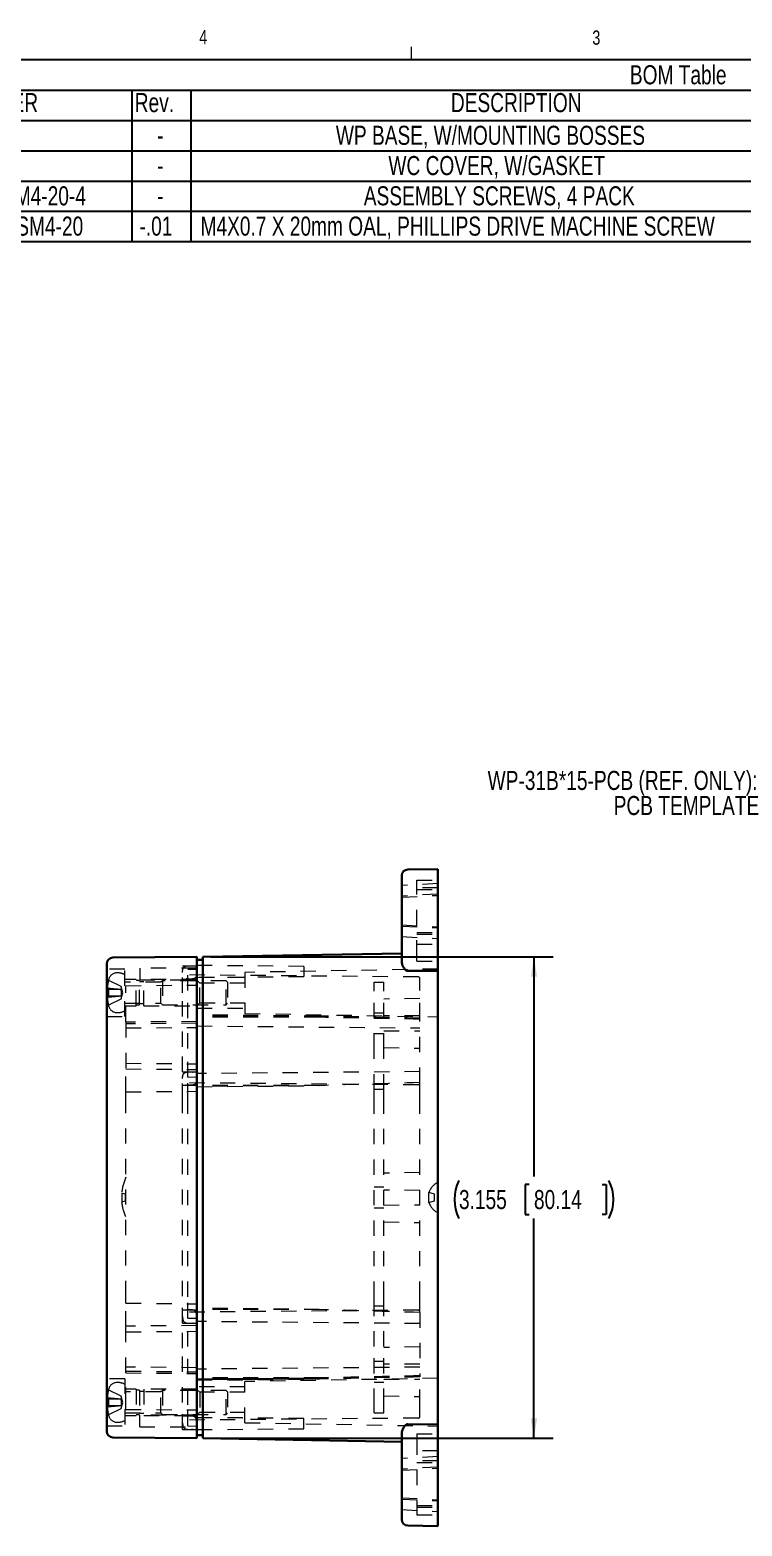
# Model space of a CAD drawing. Header units: inches. Extents: x 0.3 to 21.8, y 0.2 to 16.9.
# Drawn here: x 11.15 to 15.82, y 7.05 to 16.86 of the extents above; entities that cross this region are included whole.
import ezdxf

# ---------------------------------------------------------------- set-up
doc = ezdxf.new("R2010")
doc.units = ezdxf.units.IN
doc.header["$MEASUREMENT"] = 0
doc.linetypes.add('HIDDEN', pattern=[0.075, 0.05, -0.025])
doc.layers.add('SLD-0', color=7, linetype='Continuous')
doc.styles.add('SLDTEXTSTYLE1', font='TXT', dxfattribs={"width": 0.75})
doc.dimstyles.new('SLDDIMSTYLE1', dxfattribs={"dimtxt": 0.125, "dimasz": 0.13, "dimexe": 0, "dimexo": 0.0625, "dimgap": 0.03125, "dimtad": 0, "dimtih": 1, "dimtoh": 1, "dimdec": 3, "dimrnd": 1e-09, "dimzin": 12, "dimdsep": 46, "dimtxsty": 'SLDTEXTSTYLE1', "dimsah": 1, "dimcen": 0.09, "dimadec": 0, "dimazin": 3, "dimtfac": 1, "dimtdec": 3, "dimtofl": 0, "dimtmove": 0, "dimatfit": 3, "dimfxl": 0, "dimfrac": 2, "dimtolj": 1, "dimtzin": 12, "dimarcsym": 0})

# ---------------------------------------------------------------- blocks, each defined once
blk = doc.blocks.new('SW_TABLEANNOTATION_0')
at = {"layer": 'SLD-0', "color": 0}
for p, q in [((12.0056, 0), (0, 0)), ((0, -0.1984), (12.0056, -0.1984)), ((2.2971, -0.1984), (2.2971, -0.3968)), ((2.6846, -0.1984), (2.6846, -0.3968)), ((0, -0.3968), (12.0056, -0.3968)), ((2.2971, -0.3968), (2.2971, -1.1905)), ((2.6846, -0.3968), (2.6846, -1.1905)), ((0, -0.5953), (12.0056, -0.5953)), ((0, -0.7937), (12.0056, -0.7937)), ((0, -0.9921), (12.0056, -0.9921)), ((0, -1.1905), (12.0056, -1.1905))]:
    blk.add_line(p, q, dxfattribs=at)
at = {"layer": 'SLD-0', "color": 0, "char_height": 0.125, "attachment_point": 1, "style": 'SLDTEXTSTYLE1'}
for s, insert in [('BOM Table', (5.5628, -0.0348)), ('PART NUMBER', (0.7707, -0.2173)), ('Rev.', (2.3168, -0.2173)), ('DESCRIPTION', (4.3894, -0.2173)), ('WP BASE, W/MOUNTING BOSSES', (3.6354, -0.4316)), ('-', (2.4632, -0.4316)), ('WC COVER, W/GASKET', (3.9798, -0.63)), ('-', (2.4632, -0.63)), ('SCREWS-SSM4-20-4', (0.7707, -0.8284)), ('ASSEMBLY SCREWS, 4 PACK', (3.8185, -0.8284)), ('-', (2.4632, -0.8284)), ('SCREWS-SSM4-20', (0.8644, -1.0269)), ('-.01', (2.3477, -1.0269)), ('M4X0.7 X 20mm OAL, PHILLIPS DRIVE MACHINE SCREW', (2.748, -1.0269))]:
    blk.add_mtext(s, dxfattribs=dict(at, insert=insert))
blk = doc.blocks.new('SW_NOTE_6')
at = {"layer": 'SLD-0', "color": 0, "char_height": 0.125, "attachment_point": 3, "style": 'SLDTEXTSTYLE1'}
for s, insert in [('WP-31B*15-PCB (REF. ONLY):', (-0.0569, 0.2366)), ('PCB TEMPLATE', (-0.0455, 0.0722))]:
    blk.add_mtext(s, dxfattribs=dict(at, insert=insert))
blk = doc.blocks.new('_D_2')
at = {"layer": 'SLD-0'}
for p, q in [((12.331, 10.7811), (14.5764, 10.7811)), ((14.4514, 10.7811), (14.4514, 9.3409)), ((14.4196, 9.2901), (14.3943, 9.2901)), ((14.3943, 9.2901), (14.3943, 9.0917)), ((14.8987, 9.2901), (14.9241, 9.2901)), ((14.9241, 9.2901), (14.9241, 9.0917)), ((14.3943, 9.0917), (14.4196, 9.0917)), ((14.4514, 7.6261), (14.4514, 9.0663)), ((14.9241, 9.0917), (14.8987, 9.0917)), ((12.331, 7.6261), (14.5764, 7.6261))]:
    blk.add_line(p, q, dxfattribs=at)
for centre, start, end in [((14.2088, 9.1909), 153.43495, 206.56505), ((14.694, 9.1909), 333.43495, 26.56505)]:
    blk.add_arc(centre, 0.2786, start, end, dxfattribs=at)
for points in [[(14.4514, 10.7811), (14.4314, 10.6511), (14.4714, 10.6511)], [(14.4514, 7.6261), (14.4714, 7.7561), (14.4314, 7.7561)]]:
    blk.add_solid(points, dxfattribs=at)
at = {"layer": 'SLD-0', "char_height": 0.125, "attachment_point": 1, "style": 'SLDTEXTSTYLE1'}
for s, insert in [('3.155', (13.9596, 9.2528)), ('80.14', (14.4514, 9.2528))]:
    blk.add_mtext(s, dxfattribs=dict(at, insert=insert))

msp = doc.modelspace()

# ---------------------------------------------------------------- linework, layer by layer
at = {"color": 7, "linetype": 'Continuous', "lineweight": 0}
for p, q in [((13.6479, 16.6606), (13.6479, 16.7454)), ((0.5229, 16.6606), (21.5229, 16.6606))]:
    msp.add_line(p, q, dxfattribs=at)
at = {"color": 7, "linetype": 'Continuous', "lineweight": 30}
for p, q in [((13.5852, 11.2001), (13.5852, 11.3143)), ((13.6239, 11.3537), (13.8215, 11.3571)), ((13.8215, 11.3571), (13.8215, 11.2112)), ((13.5852, 10.7492), (13.5852, 11.2001)), ((13.8215, 11.2112), (13.8215, 10.6903)), ((13.5852, 10.8039), (12.281, 10.7811)), ((11.6511, 10.5461), (11.6511, 10.7363)), ((11.6908, 10.7763), (12.2417, 10.7811)), ((12.2417, 10.5461), (12.2417, 10.7811)), ((12.2417, 10.7611), (12.281, 10.7611)), ((12.281, 10.5449), (12.281, 10.7811)), ((13.6239, 10.6889), (13.8215, 10.6903)), ((13.8215, 10.5449), (13.8215, 10.6903)), ((11.6511, 7.8611), (11.6511, 10.5461)), ((12.2417, 7.8611), (12.2417, 10.5461)), ((12.281, 7.8623), (12.281, 10.5449)), ((13.8215, 7.8623), (13.8215, 10.5449)), ((11.6511, 7.6709), (11.6511, 7.8611)), ((12.2417, 7.6261), (12.2417, 7.8611)), ((12.281, 7.6261), (12.281, 7.8623)), ((13.8215, 7.7169), (13.8215, 7.8623)), ((13.5852, 7.2071), (13.5852, 7.658)), ((13.6239, 7.7183), (13.8215, 7.7169)), ((13.8215, 7.196), (13.8215, 7.7169)), ((11.6908, 7.6309), (12.2417, 7.6261)), ((12.2417, 7.6461), (12.281, 7.6461)), ((13.5852, 7.6033), (12.281, 7.6261)), ((13.5852, 7.0929), (13.5852, 7.2071)), ((13.8215, 7.0501), (13.8215, 7.196)), ((13.6239, 7.0536), (13.8215, 7.0501))]:
    msp.add_line(p, q, dxfattribs=at)
at = {"color": 7, "linetype": 'HIDDEN', "lineweight": 0}
for p, q in [((13.6837, 11.2843), (13.8215, 11.2843)), ((13.6837, 11.2387), (13.6837, 11.2843)), ((13.8215, 11.2612), (13.5852, 11.2488)), ((13.8215, 11.1923), (13.5852, 11.1799)), ((13.5852, 11.172), (13.8215, 11.1844)), ((13.6837, 10.7899), (13.6837, 11.2387)), ((13.8215, 11.2329), (13.6837, 11.2329)), ((13.6837, 11.222), (13.8215, 11.222)), ((13.5852, 10.9909), (13.8215, 10.9786)), ((13.5852, 10.9831), (13.8215, 10.9707)), ((13.5852, 10.9142), (13.8215, 10.9018)), ((13.6837, 10.9409), (13.8215, 10.9409)), ((13.6837, 10.9301), (13.8215, 10.9301)), ((13.6837, 10.8642), (13.8215, 10.8642)), ((13.6837, 10.7528), (13.6837, 10.7899)), ((11.7692, 10.7011), (11.6511, 10.7011)), ((11.7692, 10.3911), (11.7692, 10.7011)), ((11.8667, 10.7061), (11.8667, 10.6311)), ((12.2397, 10.7061), (11.8667, 10.7061)), ((12.1477, 10.7235), (12.2397, 10.7235)), ((12.1477, 10.5461), (12.1477, 10.7235)), ((12.1826, 10.701), (12.2417, 10.7015)), ((12.1826, 10.5618), (12.1826, 10.701)), ((12.2397, 10.7311), (12.2417, 10.7311)), ((12.2397, 10.7311), (12.2397, 10.5461)), ((12.9417, 10.719), (12.2417, 10.7251)), ((13.8215, 10.7014), (12.5567, 10.6793)), ((12.9417, 10.719), (12.9417, 10.6525)), ((13.6837, 10.7528), (13.8215, 10.7528)), ((11.665, 10.6258), (11.6646, 10.626)), ((11.7444, 10.5862), (11.665, 10.6258)), ((11.8442, 10.6321), (11.7692, 10.6321)), ((12.0054, 10.615), (11.7692, 10.615)), ((11.7761, 10.5921), (12.2397, 10.5961)), ((11.7761, 10.5461), (11.7761, 10.5921)), ((11.8442, 10.4601), (11.8442, 10.6321)), ((11.8642, 10.6261), (11.8442, 10.6261)), ((11.8642, 10.4661), (11.8642, 10.6261)), ((11.8942, 10.6171), (11.8642, 10.6171)), ((11.8667, 10.6311), (12.2397, 10.6311)), ((11.8942, 10.4601), (11.8942, 10.6321)), ((12.2397, 10.6321), (11.8942, 10.6321)), ((12.0153, 10.6248), (12.0054, 10.615)), ((12.0054, 10.4772), (12.0054, 10.615)), ((12.0153, 10.6248), (12.0153, 10.4674)), ((12.4326, 10.6248), (12.0153, 10.6248)), ((12.1477, 10.6355), (12.2397, 10.6355)), ((13.6934, 10.6495), (12.1826, 10.6627)), ((12.2417, 10.6464), (12.9417, 10.6525)), ((12.5567, 10.6449), (12.2417, 10.6449)), ((12.5567, 10.6449), (12.2417, 10.6449)), ((12.2604, 10.6098), (12.2417, 10.6285)), ((12.2604, 10.4799), (12.2604, 10.6098)), ((12.5567, 10.6098), (12.2604, 10.6098)), ((12.4326, 10.4674), (12.4326, 10.6248)), ((12.4424, 10.615), (12.4326, 10.6248)), ((12.4424, 10.615), (12.4424, 10.4772)), ((12.5567, 10.6793), (12.5567, 10.4105)), ((13.4046, 10.6148), (13.4671, 10.6148)), ((13.4046, 10.5561), (13.4046, 10.6148)), ((13.4671, 10.5561), (13.4671, 10.6148)), ((13.7033, 10.5618), (13.7033, 10.6395)), ((11.655, 10.5714), (11.655, 10.5763)), ((11.655, 10.5159), (11.655, 10.5208)), ((11.665, 10.4664), (11.7444, 10.506)), ((11.7472, 10.5664), (11.6651, 10.5664)), ((11.6651, 10.5258), (11.7472, 10.5258)), ((11.7472, 10.5792), (11.7472, 10.5817)), ((11.7472, 10.5682), (11.7472, 10.5792)), ((11.7569, 10.5461), (11.7472, 10.5761)), ((11.7472, 10.5664), (11.7472, 10.5682)), ((11.7472, 10.5659), (11.7472, 10.5664)), ((11.7472, 10.5264), (11.7472, 10.5659)), ((11.7472, 10.5161), (11.7569, 10.5461)), ((11.7472, 10.5258), (11.7472, 10.5264)), ((11.7472, 10.524), (11.7472, 10.5258)), ((11.7472, 10.513), (11.7472, 10.524)), ((11.7472, 10.5105), (11.7472, 10.513)), ((11.7761, 10.3529), (11.7761, 10.5461)), ((12.1477, 10.1911), (12.1477, 10.5461)), ((12.1826, 10.1801), (12.1826, 10.5618)), ((12.2397, 10.5461), (12.2397, 7.8611)), ((13.4046, 10.1801), (13.4046, 10.5561)), ((13.4671, 10.1801), (13.4671, 10.5561)), ((13.7033, 10.5085), (13.4671, 10.5044)), ((13.7033, 10.3792), (13.7033, 10.5618)), ((11.665, 10.4664), (11.6646, 10.4662)), ((11.7692, 10.4772), (12.0054, 10.4772)), ((11.7692, 10.4601), (11.8442, 10.4601)), ((11.8442, 10.4661), (11.8642, 10.4661)), ((11.8642, 10.4751), (11.8942, 10.4751)), ((11.8942, 10.4601), (12.2397, 10.4601)), ((12.0054, 10.4772), (12.0153, 10.4674)), ((12.0153, 10.4674), (12.4326, 10.4674)), ((12.2417, 10.4612), (12.2604, 10.4799)), ((12.2417, 10.4449), (12.5567, 10.4449)), ((12.2417, 10.4449), (12.5567, 10.4449)), ((13.0438, 10.3932), (12.2417, 10.4002)), ((13.0438, 10.3932), (12.2417, 10.398)), ((12.2604, 10.4799), (12.5567, 10.4799)), ((12.4326, 10.4674), (12.4424, 10.4772)), ((12.5567, 10.4105), (13.8215, 10.3884)), ((13.4671, 10.4131), (13.4046, 10.4131)), ((11.6511, 10.3911), (11.7692, 10.3911)), ((12.2397, 10.357), (11.7761, 10.3529)), ((11.7761, 10.3529), (11.7761, 10.352)), ((11.7761, 10.352), (11.7761, 10.0478)), ((12.2397, 10.3458), (11.7761, 10.3417)), ((11.7761, 10.3151), (12.2397, 10.3191)), ((13.0438, 10.3932), (12.2417, 10.3932)), ((13.0438, 10.3855), (12.2417, 10.3925)), ((13.0438, 10.3855), (12.2417, 10.3905)), ((13.0438, 10.3855), (12.2417, 10.3855)), ((12.2417, 10.3283), (13.7033, 10.3156)), ((13.7033, 10.3945), (13.4671, 10.3945)), ((13.7033, 9.9568), (13.7033, 10.3792)), ((13.4046, 10.2781), (13.4671, 10.2781)), ((13.4671, 10.2961), (13.7033, 10.2961)), ((12.1477, 10.0275), (12.1477, 10.1911)), ((12.1826, 9.9935), (12.1826, 10.1801)), ((13.4046, 9.913), (13.4046, 10.1801)), ((13.4671, 10.1863), (13.7033, 10.1822)), ((13.4671, 9.913), (13.4671, 10.1801)), ((11.7761, 10.0841), (12.2397, 10.0801)), ((11.7761, 10.0478), (11.7761, 10.0469)), ((11.7761, 9.8961), (11.7761, 10.0478)), ((11.7761, 10.0469), (12.2397, 10.0428)), ((12.1477, 10.0275), (12.2397, 10.0275)), ((12.1477, 9.8501), (12.1477, 10.0275)), ((13.7033, 10.0291), (12.2417, 10.0163)), ((12.1477, 9.9395), (12.2397, 9.9395)), ((12.1826, 9.9935), (12.2417, 9.994)), ((12.1826, 9.8543), (12.1826, 9.9935)), ((13.6934, 9.942), (12.1826, 9.9552)), ((13.0438, 9.9372), (12.2417, 9.9338)), ((13.0438, 9.9372), (12.2417, 9.9372)), ((12.2417, 9.9302), (13.0438, 9.9372)), ((13.4046, 9.8543), (13.4046, 9.913)), ((13.4046, 9.913), (13.4671, 9.913)), ((13.4671, 9.8543), (13.4671, 9.913)), ((13.7033, 9.932), (13.7033, 9.9568)), ((13.7033, 9.8543), (13.7033, 9.932)), ((11.7761, 9.8961), (12.2397, 9.9001)), ((11.7761, 9.8501), (11.7761, 9.8961)), ((11.7761, 8.5571), (11.7761, 9.8501)), ((12.1477, 8.5571), (12.1477, 9.8501)), ((12.1826, 8.5529), (12.1826, 9.8543)), ((13.4046, 8.5529), (13.4046, 9.8543)), ((13.4671, 8.5529), (13.4671, 9.8543)), ((13.7033, 8.5529), (13.7033, 9.8543)), ((13.7033, 9.3668), (13.4671, 9.3627)), ((11.7486, 9.2321), (11.7486, 9.2036)), ((11.7709, 9.2261), (11.7486, 9.2321)), ((11.7709, 9.2261), (11.7709, 9.2036)), ((13.4671, 9.2711), (13.4046, 9.2711)), ((13.7033, 9.2508), (13.4671, 9.2528)), ((13.763, 9.1713), (13.763, 9.2359)), ((13.7991, 9.2262), (13.763, 9.2359)), ((13.7991, 9.181), (13.7991, 9.2262)), ((11.7486, 9.2036), (11.7486, 9.1751)), ((11.7486, 9.1751), (11.7709, 9.1811)), ((11.7709, 9.2036), (11.7709, 9.1811)), ((13.4046, 9.1361), (13.4671, 9.1361)), ((13.4671, 9.1544), (13.7033, 9.1565)), ((13.763, 9.1713), (13.7991, 9.181)), ((13.4671, 9.0445), (13.7033, 9.0404)), ((11.7761, 8.5111), (11.7761, 8.5571)), ((12.1477, 8.3797), (12.1477, 8.5571)), ((12.1826, 8.4137), (12.1826, 8.5529)), ((13.4046, 8.4942), (13.4046, 8.5529)), ((13.4671, 8.4942), (13.4671, 8.5529)), ((13.7033, 8.4752), (13.7033, 8.5529)), ((11.7761, 8.5111), (12.2397, 8.5071)), ((11.7761, 8.3594), (11.7761, 8.5111)), ((12.1477, 8.4677), (12.2397, 8.4677)), ((13.6934, 8.4652), (12.1826, 8.452)), ((13.0438, 8.47), (12.2417, 8.477)), ((13.0438, 8.47), (12.2417, 8.4734)), ((13.0438, 8.47), (12.2417, 8.47)), ((13.4046, 8.4942), (13.4671, 8.4942)), ((13.4046, 8.2271), (13.4046, 8.4942)), ((13.4671, 8.2271), (13.4671, 8.4942)), ((13.7033, 8.4504), (13.7033, 8.4752)), ((13.7033, 8.4504), (13.7033, 8.028)), ((12.2397, 8.3644), (11.7761, 8.3603)), ((11.7761, 8.3594), (11.7761, 8.3603)), ((11.7761, 8.0553), (11.7761, 8.3594)), ((12.1477, 8.3797), (12.2397, 8.3797)), ((12.1477, 8.2161), (12.1477, 8.3797)), ((12.1826, 8.4137), (12.2417, 8.4132)), ((12.1826, 8.2271), (12.1826, 8.4137)), ((13.7033, 8.3781), (12.2417, 8.3909)), ((11.7761, 8.3231), (12.2397, 8.3271)), ((12.1477, 7.8611), (12.1477, 8.2161)), ((12.1826, 7.8454), (12.1826, 8.2271)), ((13.4046, 7.8511), (13.4046, 8.2271)), ((13.4671, 7.8511), (13.4671, 8.2271)), ((13.7033, 8.225), (13.4671, 8.2209)), ((12.2397, 8.0881), (11.7761, 8.0921)), ((11.7761, 8.0655), (12.2397, 8.0614)), ((11.7761, 8.0543), (11.7761, 8.0553)), ((11.7761, 7.8611), (11.7761, 8.0543)), ((11.7761, 8.0543), (12.2397, 8.0503)), ((13.7033, 8.0916), (12.2417, 8.0789)), ((13.4671, 8.1291), (13.4046, 8.1291)), ((13.7033, 8.1111), (13.4671, 8.1111)), ((11.7692, 8.0161), (11.6511, 8.0161)), ((11.7692, 8.0161), (11.7692, 7.7061)), ((11.8442, 7.9471), (11.7692, 7.9471)), ((11.8442, 7.9471), (11.8442, 7.7751)), ((11.8942, 7.9471), (11.8942, 7.7751)), ((12.2397, 7.9471), (11.8942, 7.9471)), ((13.0438, 8.0217), (12.2417, 8.0167)), ((13.0438, 8.0217), (12.2417, 8.0217)), ((12.2417, 8.0147), (13.0438, 8.0217)), ((13.0438, 8.014), (12.2417, 8.0092)), ((13.0438, 8.014), (12.2417, 8.014)), ((12.2417, 8.007), (13.0438, 8.014)), ((12.5567, 7.9623), (12.2417, 7.9623)), ((12.5567, 7.9623), (12.2417, 7.9623)), ((12.2604, 7.9273), (12.2417, 7.946)), ((13.8215, 8.0188), (12.5567, 7.9967)), ((12.5567, 7.7279), (12.5567, 7.9967)), ((13.4046, 7.9941), (13.4671, 7.9941)), ((13.4671, 8.0127), (13.7033, 8.0127)), ((13.7033, 7.8454), (13.7033, 8.028)), ((11.655, 7.8864), (11.655, 7.8913)), ((11.665, 7.9408), (11.6646, 7.941)), ((11.7444, 7.9012), (11.665, 7.9408)), ((11.7472, 7.8814), (11.6651, 7.8814)), ((11.7472, 7.8942), (11.7472, 7.8967)), ((11.7472, 7.8832), (11.7472, 7.8942)), ((11.7569, 7.8611), (11.7472, 7.8911)), ((11.7472, 7.8814), (11.7472, 7.8832)), ((11.7472, 7.8809), (11.7472, 7.8814)), ((11.7472, 7.8414), (11.7472, 7.8809)), ((11.7472, 7.8311), (11.7569, 7.8611)), ((12.0054, 7.93), (11.7692, 7.93)), ((11.7761, 7.8151), (11.7761, 7.8611)), ((11.8642, 7.9411), (11.8442, 7.9411)), ((11.8642, 7.9411), (11.8642, 7.7811)), ((11.8942, 7.9321), (11.8642, 7.9321)), ((12.0153, 7.9398), (12.0054, 7.93)), ((12.0054, 7.7922), (12.0054, 7.93)), ((12.0153, 7.9398), (12.0153, 7.7824)), ((12.4326, 7.9398), (12.0153, 7.9398)), ((12.1477, 7.6837), (12.1477, 7.8611)), ((12.2397, 7.8611), (12.2397, 7.6761)), ((12.2604, 7.9273), (12.2604, 7.7974)), ((12.5567, 7.9273), (12.2604, 7.9273)), ((12.4326, 7.7824), (12.4326, 7.9398)), ((12.4424, 7.93), (12.4326, 7.9398)), ((12.4424, 7.93), (12.4424, 7.7922)), ((13.4046, 7.7924), (13.4046, 7.8511)), ((13.4671, 7.9028), (13.7033, 7.8987)), ((13.4671, 7.7924), (13.4671, 7.8511)), ((11.655, 7.8309), (11.655, 7.8358)), ((11.665, 7.7814), (11.7444, 7.821)), ((11.6651, 7.8408), (11.7472, 7.8408)), ((11.7472, 7.8408), (11.7472, 7.8414)), ((11.7472, 7.839), (11.7472, 7.8408)), ((11.7472, 7.828), (11.7472, 7.839)), ((11.7472, 7.8255), (11.7472, 7.828)), ((11.7692, 7.7922), (12.0054, 7.7922)), ((11.7692, 7.7751), (11.8442, 7.7751)), ((11.7761, 7.8151), (12.2397, 7.8111)), ((11.8442, 7.7811), (11.8642, 7.7811)), ((11.8642, 7.7901), (11.8942, 7.7901)), ((11.8667, 7.7011), (11.8667, 7.7761)), ((12.2397, 7.7761), (11.8667, 7.7761)), ((11.8942, 7.7751), (12.2397, 7.7751)), ((12.0054, 7.7922), (12.0153, 7.7824)), ((12.0153, 7.7824), (12.4326, 7.7824)), ((12.1477, 7.7717), (12.2397, 7.7717)), ((12.1826, 7.7062), (12.1826, 7.8454)), ((13.6934, 7.7577), (12.1826, 7.7445)), ((12.2417, 7.7787), (12.2604, 7.7974)), ((12.2417, 7.7623), (12.5567, 7.7623)), ((12.2417, 7.7623), (12.5567, 7.7623)), ((12.9417, 7.7547), (12.2417, 7.7608)), ((12.2604, 7.7974), (12.5567, 7.7974)), ((12.4326, 7.7824), (12.4424, 7.7922)), ((12.9417, 7.6882), (12.9417, 7.7547)), ((13.4046, 7.7924), (13.4671, 7.7924)), ((13.7033, 7.7677), (13.7033, 7.8454)), ((11.6511, 7.7061), (11.7692, 7.7061)), ((11.8667, 7.7011), (12.2397, 7.7011)), ((12.1477, 7.6837), (12.2397, 7.6837)), ((12.1826, 7.7062), (12.2417, 7.7057)), ((12.2397, 7.6761), (12.2417, 7.6761)), ((12.2417, 7.6821), (12.9417, 7.6882)), ((12.5567, 7.7279), (13.8215, 7.7058)), ((13.6837, 7.6544), (13.6837, 7.6173)), ((13.6837, 7.6544), (13.8215, 7.6544)), ((13.6837, 7.6173), (13.6837, 7.1685)), ((13.8215, 7.5054), (13.5852, 7.493)), ((13.8215, 7.543), (13.6837, 7.543)), ((13.8215, 7.4771), (13.6837, 7.4771)), ((13.6837, 7.4663), (13.8215, 7.4663)), ((13.8215, 7.4365), (13.5852, 7.4241)), ((13.5852, 7.4163), (13.8215, 7.4287)), ((13.5852, 7.2352), (13.8215, 7.2228)), ((13.5852, 7.2273), (13.8215, 7.2149)), ((13.6837, 7.1852), (13.8215, 7.1852)), ((13.6837, 7.1743), (13.8215, 7.1743)), ((13.6837, 7.1685), (13.6837, 7.1229)), ((13.5852, 7.1584), (13.8215, 7.146)), ((13.6837, 7.1229), (13.8215, 7.1229))]:
    msp.add_line(p, q, dxfattribs=at)
at = {"color": 7, "linetype": 'HIDDEN', "lineweight": 0, "flags": 128}
for points in [[(11.6622, 10.5616), (11.6622, 10.5616), (11.6624, 10.5616)], [(11.6622, 10.5306), (11.6622, 10.5306), (11.6624, 10.5306)], [(11.6622, 7.8766), (11.6622, 7.8766), (11.6624, 7.8766)], [(11.6622, 7.8456), (11.6622, 7.8456), (11.6624, 7.8456)]]:
    msp.add_lwpolyline(points, dxfattribs=at)
at = {"color": 7, "linetype": 'Continuous', "lineweight": 30}
for centre, radius, start, end in [((13.6246, 11.3143), 0.0394, 91, 180), ((11.6911, 10.7363), 0.04, 90.5, 180), ((11.6911, 7.6709), 0.04, 180, 269.5), ((13.6246, 7.0929), 0.0394, 180, 269)]:
    msp.add_arc(centre, radius, start, end, dxfattribs=at)
at = {"color": 7, "linetype": 'HIDDEN', "lineweight": 0}
for centre, radius, start, end in [((11.6668, 10.6305), 0.005, 162.83859, 243.50355), ((11.8125, 10.5855), 0.1575, 160.97383, 162.84948), ((11.7195, 10.6176), 0.0591, 90, 160.97383), ((11.7195, 10.566), 0.1106, 63.285, 90), ((13.6933, 10.6395), 0.01, 0, 89.5), ((11.66, 10.5714), 0.005, 180, 270), ((11.66, 10.5208), 0.005, 90, 180), ((11.7422, 10.5817), 0.005, 0, 63.50355), ((11.7422, 10.5105), 0.005, 296.49645, 0), ((11.6668, 10.4617), 0.005, 116.49645, 197.18274), ((11.8125, 10.5067), 0.1575, 197.16695, 199.02617), ((11.7195, 10.4746), 0.0591, 199.02617, 270), ((11.7195, 10.5262), 0.1106, 270, 296.715), ((13.6933, 9.932), 0.01, 0, 89.5), ((12.067, 9.2036), 0.3197, 155.51177, 174.89236), ((13.8672, 9.2036), 0.109, 114.77584, 162.79413), ((12.067, 9.2036), 0.3197, 185.10764, 204.48823), ((13.8672, 9.2036), 0.109, 197.20587, 245.22416), ((13.6933, 8.4752), 0.01, 270.5, 0), ((11.6668, 7.9455), 0.005, 162.83859, 243.50355), ((11.8125, 7.9005), 0.1575, 160.97383, 162.84948), ((11.7195, 7.9326), 0.0591, 90, 160.97383), ((11.7195, 7.881), 0.1106, 63.285, 90), ((11.66, 7.8864), 0.005, 180, 270), ((11.7422, 7.8967), 0.005, 0, 63.50355), ((11.66, 7.8358), 0.005, 90, 180), ((11.6668, 7.7767), 0.005, 116.49645, 197.18274), ((11.8125, 7.8217), 0.1575, 197.16695, 199.02617), ((11.7195, 7.7896), 0.0591, 199.02617, 270), ((11.7422, 7.8255), 0.005, 296.49645, 0), ((13.6933, 7.7677), 0.01, 270.5, 0), ((11.7195, 7.8412), 0.1106, 270, 296.715)]:
    msp.add_arc(centre, radius, start, end, dxfattribs=at)
for centre, major_axis, start_param, end_param in [((11.7422, 10.5614), (0.00487, 0.00487), 4.943614, 6.05196), ((11.7422, 10.5308), (-0.00487, 0.00487), 3.372818, 4.481164), ((11.7422, 7.8764), (0.00487, 0.00487), 4.943614, 6.05196), ((11.7422, 7.8458), (-0.00487, 0.00487), 3.372818, 4.481164)]:
    msp.add_ellipse(centre, major_axis=major_axis, ratio=0.235436, start_param=start_param, end_param=end_param, dxfattribs=at)
for points, knots in [([(12.1477, 10.6795), (12.1478, 10.6846), (12.1479, 10.6936), (12.1506, 10.7058), (12.1564, 10.7151), (12.1661, 10.7206), (12.1788, 10.7231), (12.1937, 10.7237), (12.2085, 10.7231), (12.2211, 10.7213), (12.2301, 10.7168), (12.2353, 10.71), (12.2381, 10.7018), (12.2395, 10.6915), (12.2396, 10.6838), (12.2397, 10.6795)], [0, 0, 0, 0, 0.100351, 0.178351, 0.243169, 0.309455, 0.391616, 0.496924, 0.602185, 0.683634, 0.747958, 0.79451, 0.848305, 0.915458, 1, 1, 1, 1]), ([(11.6602, 10.6214), (11.6599, 10.6198), (11.6563, 10.6051), (11.6556, 10.5899), (11.655, 10.5763)], [0, 0, 0, 0, 0.104903, 1, 1, 1, 1]), ([(11.6637, 10.6268), (11.6634, 10.6271), (11.6629, 10.6277), (11.6624, 10.6287), (11.6623, 10.6295), (11.6622, 10.63), (11.6622, 10.6302), (11.6623, 10.6303), (11.6622, 10.6302), (11.6622, 10.6296), (11.6619, 10.6283), (11.6614, 10.626), (11.6608, 10.6234), (11.6603, 10.6218), (11.6602, 10.6214)], [0, 0, 0, 0, 0.072287, 0.135434, 0.185972, 0.222096, 0.252712, 0.28897, 0.341728, 0.42318, 0.550282, 0.721057, 0.91955, 1, 1, 1, 1]), ([(11.6649, 10.6258), (11.6645, 10.6261), (11.664, 10.6263), (11.6637, 10.6268), (11.6637, 10.6268)], [0, 0, 0, 0, 0.969537, 1, 1, 1, 1]), ([(12.2397, 10.6795), (12.2396, 10.6752), (12.2395, 10.6675), (12.2381, 10.6571), (12.2353, 10.649), (12.2301, 10.6422), (12.2211, 10.6377), (12.2085, 10.6358), (12.1937, 10.6353), (12.1788, 10.6358), (12.1661, 10.6383), (12.1564, 10.6439), (12.1506, 10.6531), (12.1479, 10.6653), (12.1478, 10.6744), (12.1477, 10.6795)], [0, 0, 0, 0, 0.084542, 0.151695, 0.20549, 0.252042, 0.316366, 0.397815, 0.503076, 0.608384, 0.690545, 0.756831, 0.821649, 0.899649, 1, 1, 1, 1]), ([(11.655, 10.5724), (11.6551, 10.5729), (11.6552, 10.574), (11.6561, 10.5751), (11.6573, 10.5757), (11.6587, 10.576), (11.6596, 10.576), (11.66, 10.576)], [0, 0, 0, 0, 0.2846386, 0.502156, 0.6839376, 0.8665786, 1, 1, 1, 1]), ([(11.66, 10.5162), (11.6596, 10.5162), (11.6586, 10.5162), (11.6573, 10.5165), (11.6563, 10.5171), (11.6554, 10.518), (11.6551, 10.519), (11.655, 10.5197), (11.655, 10.5198)], [0, 0, 0, 0, 0.1586713, 0.3172169, 0.4793819, 0.6617655, 0.9366869, 1, 1, 1, 1]), ([(11.655, 10.5159), (11.6556, 10.5023), (11.6563, 10.4871), (11.6599, 10.4724), (11.6602, 10.4708)], [0, 0, 0, 0, 0.895097, 1, 1, 1, 1]), ([(11.66, 10.576), (11.681, 10.5742), (11.7101, 10.5717), (11.7391, 10.569), (11.7472, 10.5682)], [0, 0, 0, 0, 0.721787, 1, 1, 1, 1]), ([(11.6651, 10.5664), (11.6647, 10.5664), (11.6613, 10.5664), (11.6606, 10.5664), (11.66, 10.5664)], [0, 0, 0, 0, 0.104555, 1, 1, 1, 1]), ([(11.66, 10.5258), (11.6606, 10.5258), (11.6613, 10.5258), (11.6647, 10.5258), (11.6651, 10.5258)], [0, 0, 0, 0, 0.895445, 1, 1, 1, 1]), ([(11.7472, 10.524), (11.7285, 10.5223), (11.6995, 10.5196), (11.6705, 10.5171), (11.66, 10.5162)], [0, 0, 0, 0, 0.641437, 1, 1, 1, 1]), ([(11.6649, 10.5665), (11.6647, 10.5665), (11.6639, 10.5664), (11.6628, 10.567), (11.6619, 10.5677), (11.6616, 10.5682), (11.6616, 10.5682), (11.6618, 10.5679), (11.662, 10.567), (11.6622, 10.5655), (11.6623, 10.5635), (11.6622, 10.5622), (11.6622, 10.5616)], [0, 0, 0, 0, 0.047859, 0.170491, 0.268767, 0.349967, 0.420969, 0.499262, 0.606755, 0.736095, 0.896726, 1, 1, 1, 1]), ([(11.6622, 10.5306), (11.6622, 10.5302), (11.6623, 10.5289), (11.6622, 10.5269), (11.662, 10.5252), (11.6617, 10.5242), (11.6616, 10.524), (11.6617, 10.5241), (11.6621, 10.5247), (11.6632, 10.5255), (11.6643, 10.5259), (11.665, 10.5258), (11.6651, 10.5258)], [0, 0, 0, 0, 0.068854, 0.244406, 0.392772, 0.508628, 0.597718, 0.67264, 0.74994, 0.85423, 0.984349, 1, 1, 1, 1]), ([(11.6617, 10.5241), (11.6617, 10.5241), (11.6617, 10.524), (11.6619, 10.5245), (11.6628, 10.5252), (11.664, 10.5258), (11.6648, 10.5258), (11.6651, 10.5257)], [0, 0, 0, 0, 0.107734, 0.298314, 0.554683, 0.862546, 1, 1, 1, 1]), ([(11.6602, 10.4708), (11.6603, 10.4704), (11.6608, 10.4687), (11.6614, 10.4661), (11.662, 10.4636), (11.6622, 10.4623), (11.6623, 10.4619), (11.6623, 10.4619), (11.6622, 10.4622), (11.6623, 10.4629), (11.6626, 10.464), (11.6634, 10.4652), (11.6642, 10.4661), (11.6649, 10.4663), (11.665, 10.4664)], [0, 0, 0, 0, 0.06814, 0.264195, 0.433495, 0.563216, 0.635245, 0.684772, 0.716916, 0.752756, 0.818339, 0.89676, 0.985569, 1, 1, 1, 1]), ([(12.1477, 9.9835), (12.1478, 9.9886), (12.1479, 9.9976), (12.1506, 10.0098), (12.1564, 10.0191), (12.1661, 10.0246), (12.1788, 10.0271), (12.1937, 10.0277), (12.2085, 10.0271), (12.2211, 10.0253), (12.2301, 10.0208), (12.2353, 10.014), (12.2381, 10.0058), (12.2395, 9.9955), (12.2396, 9.9878), (12.2397, 9.9835)], [0, 0, 0, 0, 0.1003507, 0.1783515, 0.2431686, 0.3094547, 0.3916161, 0.4969236, 0.6021854, 0.683634, 0.7479577, 0.7945103, 0.8483054, 0.9154581, 1, 1, 1, 1]), ([(12.1477, 9.9835), (12.1478, 9.9886), (12.1479, 9.9976), (12.1506, 10.0098), (12.1564, 10.0191), (12.1661, 10.0246), (12.1788, 10.0271), (12.1937, 10.0277), (12.2085, 10.0271), (12.2211, 10.0253), (12.2301, 10.0208), (12.2353, 10.014), (12.2381, 10.0058), (12.2395, 9.9955), (12.2396, 9.9878), (12.2397, 9.9835)], [0, 0, 0, 0, 0.1003507, 0.1783515, 0.2431686, 0.3094547, 0.3916161, 0.4969236, 0.6021854, 0.683634, 0.7479577, 0.7945103, 0.8483054, 0.9154581, 1, 1, 1, 1]), ([(12.2397, 9.9835), (12.2396, 9.9792), (12.2395, 9.9715), (12.2381, 9.9611), (12.2353, 9.953), (12.2301, 9.9462), (12.2211, 9.9417), (12.2085, 9.9398), (12.1937, 9.9393), (12.1788, 9.9398), (12.1661, 9.9423), (12.1564, 9.9479), (12.1506, 9.9571), (12.1479, 9.9693), (12.1478, 9.9784), (12.1477, 9.9835)], [0, 0, 0, 0, 0.084542, 0.151695, 0.20549, 0.252042, 0.316366, 0.397815, 0.503076, 0.608384, 0.690545, 0.756831, 0.821649, 0.899649, 1, 1, 1, 1]), ([(12.2397, 9.9835), (12.2396, 9.9792), (12.2395, 9.9715), (12.2381, 9.9611), (12.2353, 9.953), (12.2301, 9.9462), (12.2211, 9.9417), (12.2085, 9.9398), (12.1937, 9.9393), (12.1788, 9.9398), (12.1661, 9.9423), (12.1564, 9.9479), (12.1506, 9.9571), (12.1479, 9.9693), (12.1478, 9.9784), (12.1477, 9.9835)], [0, 0, 0, 0, 0.084542, 0.151695, 0.20549, 0.252042, 0.316366, 0.397815, 0.503076, 0.608384, 0.690545, 0.756831, 0.821649, 0.899649, 1, 1, 1, 1]), ([(12.2397, 8.4237), (12.2396, 8.428), (12.2395, 8.4357), (12.2381, 8.4461), (12.2353, 8.4542), (12.2301, 8.461), (12.2211, 8.4655), (12.2085, 8.4674), (12.1937, 8.4679), (12.1788, 8.4674), (12.1661, 8.4649), (12.1564, 8.4593), (12.1506, 8.4501), (12.1479, 8.4379), (12.1478, 8.4288), (12.1477, 8.4237)], [0, 0, 0, 0, 0.084542, 0.151695, 0.20549, 0.252042, 0.316366, 0.397815, 0.503076, 0.608384, 0.690545, 0.756831, 0.821649, 0.899649, 1, 1, 1, 1]), ([(12.2397, 8.4237), (12.2396, 8.428), (12.2395, 8.4357), (12.2381, 8.4461), (12.2353, 8.4542), (12.2301, 8.461), (12.2211, 8.4655), (12.2085, 8.4674), (12.1937, 8.4679), (12.1788, 8.4674), (12.1661, 8.4649), (12.1564, 8.4593), (12.1506, 8.4501), (12.1479, 8.4379), (12.1478, 8.4288), (12.1477, 8.4237)], [0, 0, 0, 0, 0.084542, 0.151695, 0.20549, 0.252042, 0.316366, 0.397815, 0.503076, 0.608384, 0.690545, 0.756831, 0.821649, 0.899649, 1, 1, 1, 1]), ([(12.1477, 8.4237), (12.1478, 8.4186), (12.1479, 8.4096), (12.1506, 8.3974), (12.1564, 8.3881), (12.1661, 8.3826), (12.1788, 8.3801), (12.1937, 8.3795), (12.2085, 8.3801), (12.2211, 8.382), (12.2301, 8.3865), (12.2353, 8.3932), (12.2381, 8.4014), (12.2395, 8.4117), (12.2396, 8.4194), (12.2397, 8.4237)], [0, 0, 0, 0, 0.1003507, 0.1783515, 0.2431686, 0.3094547, 0.3916161, 0.4969236, 0.6021854, 0.683634, 0.7479577, 0.7945103, 0.8483054, 0.9154581, 1, 1, 1, 1]), ([(12.1477, 8.4237), (12.1478, 8.4186), (12.1479, 8.4096), (12.1506, 8.3974), (12.1564, 8.3881), (12.1661, 8.3826), (12.1788, 8.3801), (12.1937, 8.3795), (12.2085, 8.3801), (12.2211, 8.382), (12.2301, 8.3865), (12.2353, 8.3932), (12.2381, 8.4014), (12.2395, 8.4117), (12.2396, 8.4194), (12.2397, 8.4237)], [0, 0, 0, 0, 0.100351, 0.178351, 0.243169, 0.309455, 0.391616, 0.496924, 0.602185, 0.683634, 0.747958, 0.79451, 0.848305, 0.915458, 1, 1, 1, 1]), ([(11.6637, 7.9418), (11.6634, 7.9421), (11.6629, 7.9427), (11.6624, 7.9437), (11.6623, 7.9445), (11.6622, 7.945), (11.6622, 7.9452), (11.6623, 7.9453), (11.6622, 7.9452), (11.6622, 7.9446), (11.6619, 7.9433), (11.6614, 7.941), (11.6608, 7.9384), (11.6603, 7.9368), (11.6602, 7.9364)], [0, 0, 0, 0, 0.072287, 0.135434, 0.185972, 0.222096, 0.252712, 0.28897, 0.341728, 0.42318, 0.550282, 0.721057, 0.91955, 1, 1, 1, 1]), ([(11.6602, 7.9364), (11.6599, 7.9348), (11.6563, 7.9201), (11.6556, 7.9049), (11.655, 7.8913)], [0, 0, 0, 0, 0.104903, 1, 1, 1, 1]), ([(11.655, 7.8874), (11.6551, 7.8879), (11.6552, 7.889), (11.6561, 7.8901), (11.6573, 7.8907), (11.6587, 7.891), (11.6596, 7.891), (11.66, 7.891)], [0, 0, 0, 0, 0.2846386, 0.502156, 0.6839376, 0.8665786, 1, 1, 1, 1]), ([(11.66, 7.891), (11.681, 7.8892), (11.7101, 7.8867), (11.7391, 7.884), (11.7472, 7.8832)], [0, 0, 0, 0, 0.721787, 1, 1, 1, 1]), ([(11.6651, 7.8814), (11.6647, 7.8814), (11.6613, 7.8814), (11.6606, 7.8814), (11.66, 7.8814)], [0, 0, 0, 0, 0.104555, 1, 1, 1, 1]), ([(11.6649, 7.8815), (11.6647, 7.8815), (11.6639, 7.8814), (11.6628, 7.882), (11.6619, 7.8827), (11.6616, 7.8832), (11.6616, 7.8832), (11.6618, 7.8829), (11.662, 7.882), (11.6622, 7.8805), (11.6623, 7.8785), (11.6622, 7.8772), (11.6622, 7.8766)], [0, 0, 0, 0, 0.047859, 0.170491, 0.268767, 0.349967, 0.420969, 0.499262, 0.606755, 0.736095, 0.896726, 1, 1, 1, 1]), ([(11.6649, 7.9408), (11.6645, 7.9411), (11.664, 7.9413), (11.6637, 7.9418), (11.6637, 7.9418)], [0, 0, 0, 0, 0.969537, 1, 1, 1, 1]), ([(11.66, 7.8312), (11.6596, 7.8312), (11.6586, 7.8312), (11.6573, 7.8315), (11.6563, 7.8321), (11.6554, 7.833), (11.6551, 7.834), (11.655, 7.8347), (11.655, 7.8348)], [0, 0, 0, 0, 0.1586713, 0.3172169, 0.4793819, 0.6617655, 0.9366869, 1, 1, 1, 1]), ([(11.655, 7.8309), (11.6556, 7.8173), (11.6563, 7.8021), (11.6599, 7.7874), (11.6602, 7.7858)], [0, 0, 0, 0, 0.895097, 1, 1, 1, 1]), ([(11.66, 7.8408), (11.6606, 7.8408), (11.6613, 7.8408), (11.6647, 7.8408), (11.6651, 7.8408)], [0, 0, 0, 0, 0.895445, 1, 1, 1, 1]), ([(11.7472, 7.839), (11.7285, 7.8373), (11.6995, 7.8346), (11.6705, 7.8321), (11.66, 7.8312)], [0, 0, 0, 0, 0.641437, 1, 1, 1, 1]), ([(11.6602, 7.7858), (11.6603, 7.7854), (11.6608, 7.7837), (11.6614, 7.7811), (11.662, 7.7786), (11.6622, 7.7773), (11.6623, 7.7769), (11.6623, 7.7769), (11.6622, 7.7772), (11.6623, 7.7779), (11.6626, 7.779), (11.6634, 7.7802), (11.6642, 7.7811), (11.6649, 7.7813), (11.665, 7.7814)], [0, 0, 0, 0, 0.06814, 0.264195, 0.433495, 0.563216, 0.635245, 0.684772, 0.716916, 0.752756, 0.818339, 0.89676, 0.985569, 1, 1, 1, 1]), ([(11.6622, 7.8456), (11.6622, 7.8452), (11.6623, 7.8439), (11.6622, 7.8419), (11.662, 7.8402), (11.6617, 7.8392), (11.6616, 7.839), (11.6617, 7.8391), (11.6621, 7.8397), (11.6632, 7.8405), (11.6643, 7.8409), (11.665, 7.8408), (11.6651, 7.8408)], [0, 0, 0, 0, 0.068854, 0.244406, 0.392772, 0.508628, 0.597718, 0.67264, 0.74994, 0.85423, 0.984349, 1, 1, 1, 1]), ([(11.6617, 7.8391), (11.6617, 7.8391), (11.6617, 7.839), (11.6619, 7.8395), (11.6628, 7.8402), (11.664, 7.8408), (11.6648, 7.8408), (11.6651, 7.8407)], [0, 0, 0, 0, 0.107734, 0.298314, 0.554683, 0.862546, 1, 1, 1, 1]), ([(12.2397, 7.7277), (12.2396, 7.732), (12.2395, 7.7397), (12.2381, 7.7501), (12.2353, 7.7582), (12.2301, 7.765), (12.2211, 7.7695), (12.2085, 7.7714), (12.1937, 7.7719), (12.1788, 7.7714), (12.1661, 7.7689), (12.1564, 7.7633), (12.1506, 7.7541), (12.1479, 7.7419), (12.1478, 7.7328), (12.1477, 7.7277)], [0, 0, 0, 0, 0.084542, 0.151695, 0.20549, 0.252042, 0.316366, 0.397815, 0.503076, 0.608384, 0.690545, 0.756831, 0.821649, 0.899649, 1, 1, 1, 1]), ([(12.1477, 7.7277), (12.1478, 7.7226), (12.1479, 7.7136), (12.1506, 7.7014), (12.1564, 7.6921), (12.1661, 7.6866), (12.1788, 7.6841), (12.1937, 7.6835), (12.2085, 7.6841), (12.2211, 7.686), (12.2301, 7.6905), (12.2353, 7.6972), (12.2381, 7.7054), (12.2395, 7.7157), (12.2396, 7.7234), (12.2397, 7.7277)], [0, 0, 0, 0, 0.1003507, 0.1783515, 0.2431686, 0.3094547, 0.3916161, 0.4969236, 0.6021854, 0.683634, 0.7479577, 0.7945103, 0.8483054, 0.9154581, 1, 1, 1, 1])]:
    msp.add_open_spline(points, degree=3, knots=knots, dxfattribs=at)
at = {"color": 7, "linetype": 'Continuous', "lineweight": 30}
for points, knots in [([(13.6239, 10.6889), (13.6198, 10.6888), (13.616, 10.6906), (13.6098, 10.6949), (13.6073, 10.6975), (13.6005, 10.7056), (13.5971, 10.7113), (13.5914, 10.7226), (13.5892, 10.7282), (13.5861, 10.739), (13.5852, 10.7442), (13.5852, 10.7492)], [0, 0, 0, 0, 0.125, 0.125, 0.25, 0.25, 0.5, 0.5, 0.75, 0.75, 1, 1, 1, 1]), ([(13.5852, 7.658), (13.5852, 7.663), (13.5861, 7.6682), (13.5892, 7.679), (13.5914, 7.6847), (13.5971, 7.6959), (13.6005, 7.7016), (13.6073, 7.7097), (13.6099, 7.7123), (13.616, 7.7166), (13.6198, 7.7184), (13.6239, 7.7183)], [0, 0, 0, 0, 0.25, 0.25, 0.5, 0.5, 0.75, 0.75, 0.875, 0.875, 1, 1, 1, 1])]:
    msp.add_open_spline(points, degree=3, knots=knots, dxfattribs=at)
at = {"color": 7, "linetype": 'HIDDEN', "lineweight": 0}
for points in [[(11.6624, 10.5616), (11.6622, 10.5565), (11.6619, 10.5461), (11.6622, 10.5357), (11.6624, 10.5306)], [(13.7033, 10.3792), (13.4835, 10.3837), (13.2636, 10.3883), (13.0438, 10.3932)], [(13.7033, 10.3724), (13.4835, 10.3766), (13.2636, 10.381), (13.0438, 10.3855)], [(13.7033, 9.9568), (13.4835, 9.9509), (13.2636, 9.9445), (13.0438, 9.9372)], [(13.7033, 8.4504), (13.4835, 8.4563), (13.2636, 8.4627), (13.0438, 8.47)], [(13.7033, 8.0349), (13.4835, 8.0306), (13.2636, 8.0262), (13.0438, 8.0217)], [(13.7033, 8.028), (13.4835, 8.0236), (13.2636, 8.0189), (13.0438, 8.014)], [(11.6624, 7.8766), (11.6622, 7.8715), (11.6619, 7.8611), (11.6622, 7.8507), (11.6624, 7.8456)]]:
    msp.add_open_spline(points, degree=3, dxfattribs=at)

# ---------------------------------------------------------------- block references
at = {"layer": 'SLD-0'}
for name, p in [('SW_TABLEANNOTATION_0', (9.5173, 16.6606)), ('SW_NOTE_6', (15.974, 11.7637))]:
    msp.add_blockref(name, p, dxfattribs=at)

# ---------------------------------------------------------------- texts
at = {"color": 7, "linetype": 'Continuous', "lineweight": 0, "char_height": 0.0937, "attachment_point": 1, "style": 'SLDTEXTSTYLE1'}
for s, insert in [('4', (12.2572, 16.8572)), ('3', (14.8341, 16.8536))]:
    msp.add_mtext(s, dxfattribs=dict(at, insert=insert))

# ---------------------------------------------------------------- dimensions: what is measured, and where the dimension line sits
at = {"layer": 'SLD-0'}
dim = msp.add_linear_dim(base=(14.4514, 10.7811), p1=(12.281, 7.6261), p2=(12.281, 10.7811), angle=90, text='(<>)', dimstyle='SLDDIMSTYLE1', dxfattribs=at)
dim.commit()
dim.dimension.update_dxf_attribs({"geometry": '_D_2', "text_midpoint": (14.4514, 9.2036), "dimtype": 160})

doc.saveas('drawing.dxf')
